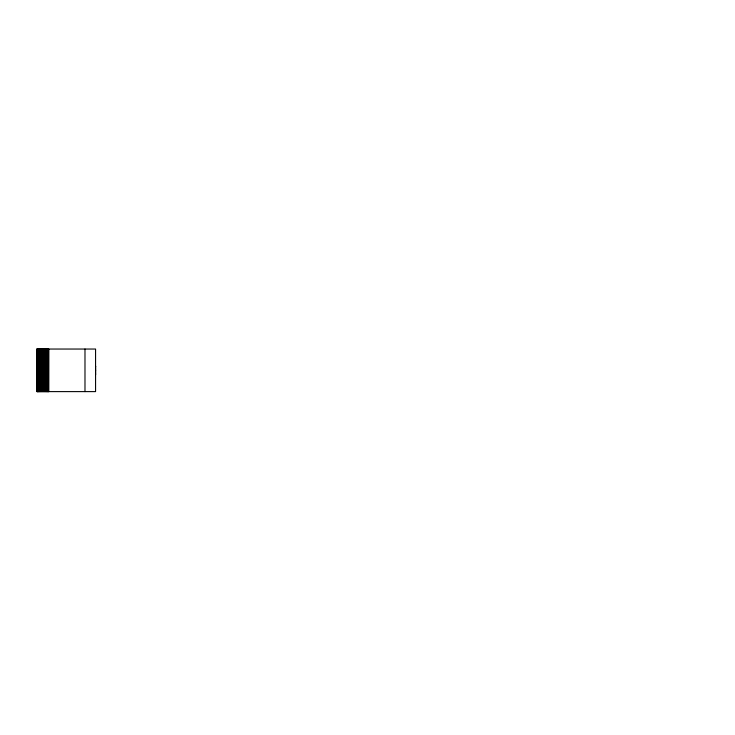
<?xml version="1.0" encoding="UTF-8"?>
<svg xmlns="http://www.w3.org/2000/svg" width="735" height="735" viewBox="0 0 735 735"><rect width="100%" height="100%" fill="white"/><g stroke="black" fill="none" stroke-linecap="round" stroke-linejoin="round"><path stroke-width="1.1" d="M95.568 374.556L95.568 366.085L95.568 366.737M95.568 370.596L95.568 370.063M36.75 349.042L95.568 349.042L95.568 391.608L36.75 391.608L37.099 349.042M95.568 373.922L95.568 374.574M84.984 349.042L84.984 391.608M48.767 349.042L48.721 391.608M48.556 349.042L48.556 391.608M48.372 349.042L48.372 391.608M48.17 349.042L48.17 391.608M47.959 349.042L47.959 391.608M47.729 349.042L47.729 391.608M47.49 349.042L47.49 391.608M47.242 349.042L47.242 391.608M46.976 349.042L46.976 391.608M46.709 349.042L46.709 391.608M46.424 349.042L46.424 391.608M46.13 349.042L46.13 391.608M45.836 349.042L45.836 391.608M45.533 349.042L45.533 391.608M45.212 349.042L45.212 391.608M44.899 349.042L44.899 391.608M44.569 349.042L44.569 391.608M44.247 349.042L44.247 391.608M43.916 349.042L43.916 391.608M43.585 349.042L43.585 391.608M43.246 349.042L43.246 391.608M42.915 349.042L42.915 391.608M42.575 349.042L42.575 391.608M42.244 349.042L42.244 391.608M41.913 349.042L41.913 391.608M41.592 349.042L41.592 391.608M41.27 349.042L41.27 391.608M40.949 349.042L40.949 391.608M40.636 349.042L40.636 391.608M40.333 349.042L40.333 391.608M40.039 349.042L40.039 391.608M39.754 349.042L39.754 391.608M39.469 349.042L39.469 391.608M39.203 349.042L39.203 391.608M38.946 349.042L38.946 391.608M38.698 349.042L38.698 391.608M38.468 349.042L38.468 391.608M38.248 349.042L38.248 391.608M38.036 349.042L38.036 391.608M37.843 349.042L37.843 391.608M37.66 349.042L37.66 391.608M37.494 349.042L37.494 391.608M37.347 349.042L37.347 391.608M37.219 349.042L37.219 391.608"/></g></svg>
